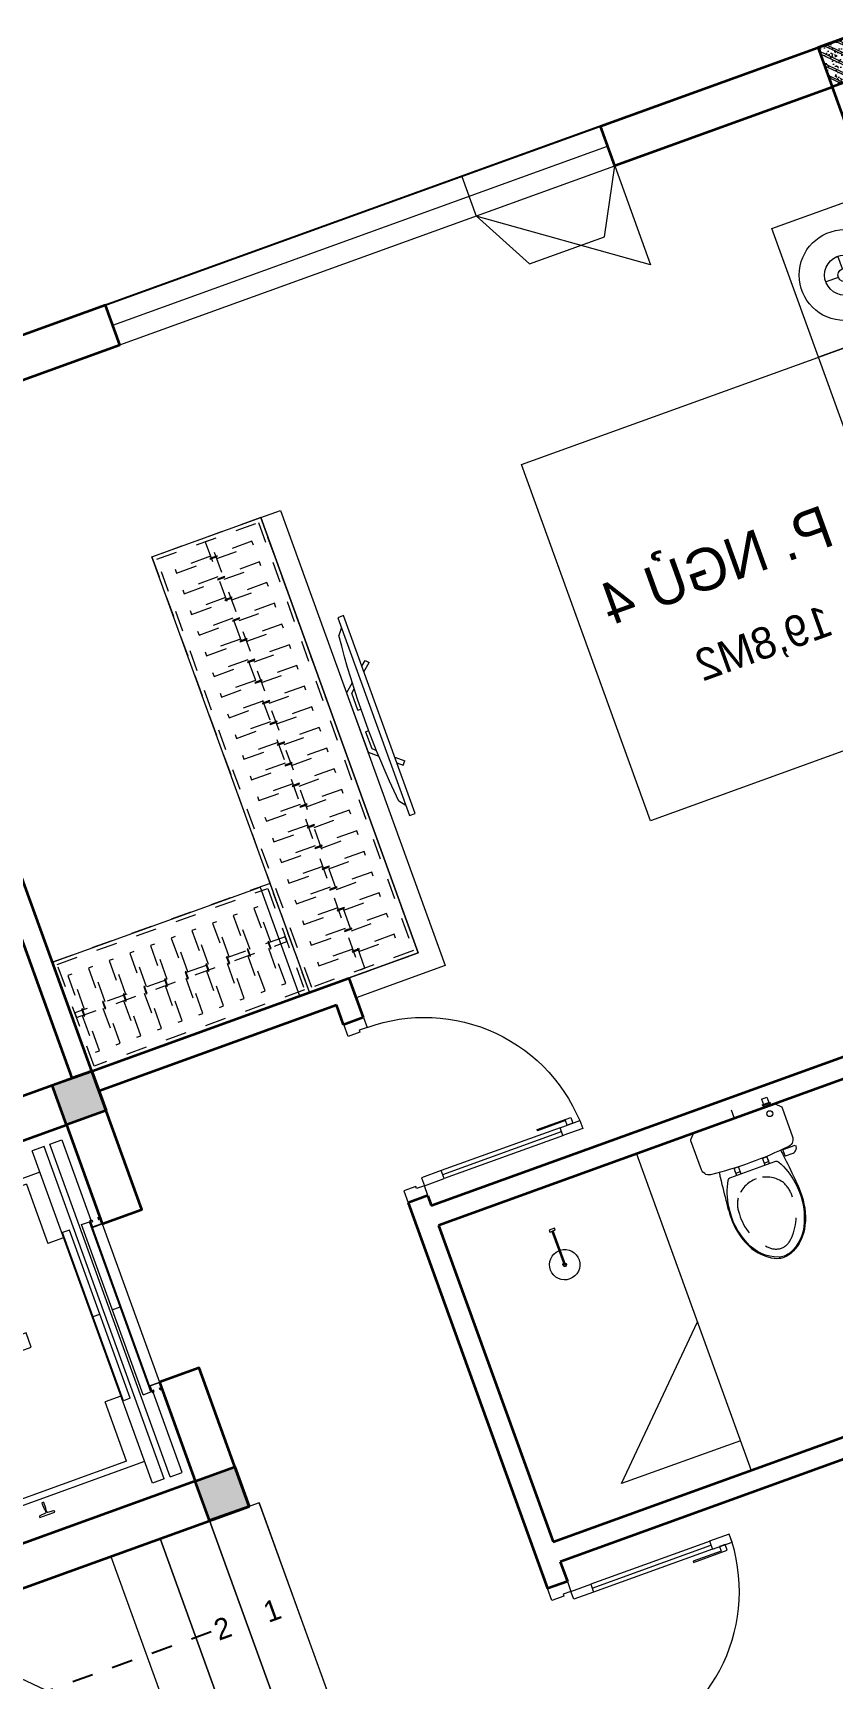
# Model space of a CAD drawing. Header units: metres. Extents: x 568332 to 569219, y 2065964 to 2066430.
# Drawn here: x 568639.12 to 568642.92, y 2066208.63 to 2066216.45 of the extents above; entities that cross this region are included whole.
import ezdxf

# ---------------------------------------------------------------- set-up
doc = ezdxf.new("R2010")
doc.units = ezdxf.units.M
for name, pattern in [('$AUDIT_BAD_LTYPE2', [0]), ('DASHDOT2', [0.5, 0.25, -0.125, 0, -0.125]), ('HIDDEN2', [0.1875, 0.125, -0.0625]), ('X-5M-G-MB PHONGNGU$0$HIDDEN2', [0.1875, 0.125, -0.0625]), ('xref-thap C (mb tang 32-2)$0$HIDDEN', [0.375, 0.25, -0.125])]:
    doc.linetypes.add(name, pattern=pattern)
doc.layers.get('0').update_dxf_attribs({"linetype": 'CONTINUOUS'})
doc.layers.get('DEFPOINTS').update_dxf_attribs({"linetype": 'CONTINUOUS'})
for name, color, linetype, lineweight in [('-CONCRETE', 1, 'CONTINUOUS', 35), ('-DIM', 9, 'CONTINUOUS', 13), ('-DOOR', 137, 'CONTINUOUS', 9), ('-FURNITURE', 46, 'CONTINUOUS', 9), ('-HATCH', 8, 'CONTINUOUS', 5), ('-LINE1', 7, 'CONTINUOUS', 18), ('-LINE2', 252, 'CONTINUOUS', 9), ('-STEEL1', 1, 'CONTINUOUS', 35), ('-TEXT', 7, 'CONTINUOUS', 15), ('-WALL', 4, 'CONTINUOUS', 35), ('TEXT25', 2, 'CONTINUOUS', 13)]:
    doc.layers.add(name, color=color, linetype=linetype, lineweight=lineweight)
doc.layers.add('1-NETMANH', color=8, linetype='CONTINUOUS')
doc.layers.add('LoLK', color=6, linetype='CONTINUOUS')
doc.styles.add('SVN_AVO_thuong', font='')
doc.styles.add('T1', font='', dxfattribs={"height": 200})
doc.styles.add('vnavanth', font='', dxfattribs={"width": 0.8})
doc.styles.get('SVN_AVO_thuong').set_extended_font_data('SVN-Avo')
doc.styles.get('T1').set_extended_font_data('VNgeometric Light')
doc.styles.get('vnavanth').set_extended_font_data('.VnAvantH')

# ---------------------------------------------------------------- blocks, each defined once
blk = doc.blocks.new('A$C38b1dc06')
at = {"layer": '-LINE1'}
for p, q in [((1749.854677429888, 4156.179725173817), (0.3015751927741803, 4156.179725173817)), ((1000.281453303236, 3156.179725173817), (0.3015751927741803, 4156.179725173817)), ((0.3015751927741803, 4156.179725173817), (0.3015751919010654, -343.8202748260228)), ((1000.281453303236, 4156.179725173824), (1000.281453303236, 3156.179725173824)), ((1250.139194678806, 3156.179725173824), (1250.139194678806, 4156.179725173824)), ((1250.139194678806, 4156.179725173824), (1250.139194678806, 3156.179725173824)), ((1499.996936054376, 3156.179725173824), (1499.996936054376, 4156.179725173824)), ((1499.996936054376, 4156.179725173824), (1499.996936054318, 3156.179725173832)), ((1749.854677429888, 3156.179725173824), (1749.854677429888, 4156.179725173824)), ((1749.854677429888, 4156.179725173817), (1749.85467742983, 3106.179725173817)), ((1000.281453302305, 656.1797251739335), (1000.281453303236, 3156.179725173817)), ((1000.281453303236, 3156.179725173817), (1749.85467742983, 3156.179725173817)), ((1050.281453303003, 706.1797251739772), (1050.281453303236, 3106.179725173817)), ((1050.281453303236, 3106.179725173817), (1699.854677429801, 3106.179725173817)), ((1233.300401159795, 2905.148311595723), (1699.854677429801, 3106.179725173817)), ((1699.854677428928, 706.1797251739772), (1699.854677429801, 3106.179725173817)), ((1749.854677429597, 706.179725173999), (1749.85467742983, 3106.179725173839)), ((1050.281453303003, 706.1797251739772), (1233.300401159795, 2905.148311595723)), ((1050.281453303003, 706.1797251739772), (1699.854677428928, 706.1797251739772)), ((1749.854677429888, -343.8202748260228), (1749.85467742983, 706.1797251739772)), ((1000.281453303236, 656.1797251739772), (1749.85467742983, 656.1797251739772)), ((1000.281453303236, -343.8202748260228), (1000.281453303236, 656.1797251739772)), ((1250.139194678806, 656.1797251739772), (1250.139194678806, -343.8202748260228)), ((1250.139194678806, -343.8202748260228), (1250.139194678806, 656.1797251739772)), ((1499.996936054376, 656.1797251739772), (1499.996936054376, -343.8202748260228)), ((1499.996936054376, -343.8202748260228), (1499.996936054318, 656.1797251739699)), ((1749.854677429888, 656.1797251739772), (1749.854677429888, -343.8202748260228)), ((1749.854677429888, -343.8202748260228), (0.3015751919010654, -343.8202748260228))]:
    blk.add_line(p, q, dxfattribs=at)
at = {"layer": '-LINE1', "lineweight": 18}
for p, q in [((1000.281453303236, 3156.179725173817), (0.2521035463432781, 3156.179725173817)), ((1000.281453303003, 2906.17972517389), (0.2521035461104475, 2906.17972517389)), ((1000.281453303469, 2656.17972517389), (0.2521035465761088, 2656.17972517389)), ((1000.281453303469, 2406.17972517389), (0.2521035465761088, 2406.17972517389)), ((1000.281453303469, 2156.179725173904), (0.2521035465761088, 2156.179725173904)), ((1000.281453303469, 1906.179725173904), (0.2521035465761088, 1906.179725173904)), ((1000.281453303469, 1656.179725173904), (0.2521035465761088, 1656.179725173904)), ((1000.28145330277, 1406.179725173904), (0.2521035458776169, 1406.179725173904)), ((1000.281453303236, 1156.179725173904), (0.2521035463432781, 1156.179725173904)), ((1000.28145330277, 906.1797251739044), (0.2521035458776169, 906.1797251739044)), ((1000.281453303236, 656.1797251739772), (0.2521035463432781, 656.1797251739772)), ((1000.281453303236, 656.1797251739772), (0.3015751859056763, -343.82027482595))]:
    blk.add_line(p, q, dxfattribs=at)
at = {"layer": '1-NETMANH', "linetype": 'DASHDOT2'}
blk.add_lwpolyline([(1327.325072003063, 3656.419923450812), (492.458725621982, 3656.419923450812), (508.0748312271317, 155.2632639587246), (508.0748312271317, 155.2632639587246), (1749.854677429888, 156.1797251739772), (1499.996936054376, -343.8202748260228)], dxfattribs=at)
at = {"layer": '-TEXT', "color": 2, "style": 'vnavanth'}
for s, p in [('2', (1346.818775833643, 3603.914582017329)), ('1', (1596.676517209155, 3603.914582017329)), ('20', (1562.294563305157, 183.5576658285718)), ('21', (1783.476825895079, 183.5576658285718))]:
    blk.add_text(s, height=99.97959496000885, dxfattribs=at).set_placement(p)
blk = doc.blocks.new('X-5M-DH-2-CORE$0$A$C75E80C28')
at = {"layer": '-LINE2', "linetype": 'Continuous', "ltscale": 2}
for p, q in [((-510.0000099998433, -21.5000000000291), (-510.0000099998579, -50.60000000000582)), ((-506.8000099998899, -21.5000000000291), (-510.0000099998433, -21.5000000000291)), ((-506.8000099998899, -21.5000000000291), (-506.8000099999044, -50.60000000000582)), ((-456.2000100000296, -56.79999999998836), (-500.6000099999364, -56.80000000001746)), ((-456.2000100000441, -60), (-500.600009999951, -60.0000000000291)), ((-456.2000100000296, -70), (-500.6000099999364, -70.0000000000291)), ((-456.2000100000296, -73.19999999995343), (-500.6000099999364, -73.19999999998254)), ((-453.2000100000441, -63), (-453.2000100000296, -67)), ((-450.0000099998579, -63), (-450.0000099998433, -67)), ((450.0000100000616, -63), (450.0000100000761, -67)), ((453.200010000015, -63), (453.2000100000296, -67)), ((456.2000100000296, -56.79999999998836), (500.6000100000529, -56.79999999998836)), ((456.200010000015, -60), (500.6000100000383, -60)), ((456.2000100000296, -70), (500.6000100000529, -70)), ((456.2000100000296, -73.19999999995343), (500.6000100000529, -73.19999999995343)), ((506.8000100001227, -21.5), (510.0000100000761, -21.5)), ((506.8000100001227, -21.5), (506.8000100001082, -50.59999999997672)), ((510.0000100000761, -21.5), (510.0000100000616, -50.59999999997672)), ((-731.0000002632733, -148.9999999649008), (730.9999997367267, -148.9999999649299)), ((-731.0000002698944, -1304.999999934109), (-731.0000002632733, -148.9999999649008)), ((-556.8000102631631, -112.4999999912397), (-560.0000102631166, -112.4999999912397)), ((-510.0000099998579, -108.5000000000291), (-510.0000099998433, -79.39999999999418)), ((-506.8000099999044, -108.5000000000291), (-506.8000099998899, -79.39999999999418)), ((456.800009736864, -112.4999999912397), (460.0000097368174, -112.4999999912397)), ((506.8000100001227, -108.5), (506.8000100001227, -79.39999999996508)), ((510.0000100000761, -108.5), (510.0000100000761, -79.39999999996508)), ((730.9999997301056, -1304.999999934109), (730.9999997367267, -148.9999999649299)), ((-700.0000002632733, -178.9999999649008), (699.9999997367267, -178.9999999649299)), ((-700.0000002699089, -1224.999999934109), (-700.0000002632733, -178.9999999649008)), ((699.9999997300911, -1224.999999934109), (699.9999997367267, -178.9999999649299)), ((-700.0000002699089, -1224.999999934109), (-400.0000002699089, -1224.999999934138)), ((-400.0000002698944, -1304.999999934138), (-400.0000002699089, -1224.999999934138)), ((699.9999997300911, -1224.999999934109), (399.9999997300911, -1224.999999934109)), ((399.9999997301056, -1304.999999934109), (399.9999997300911, -1224.999999934109)), ((839.9999997301056, -1304.999999934109), (-840.0000002698944, -1304.999999934109)), ((-840.0000002698944, -1364.999999934109), (-840.0000002698944, -1304.999999934109)), ((424.9999997301056, -1308.999999934109), (-425.0000002698944, -1308.999999934109)), ((-425.0000002699089, -1342.999999934109), (-425.0000002698944, -1308.999999934109)), ((-2.6989437174052e-07, -1308.999999934109), (-2.699089236557484e-07, -1342.999999934109)), ((424.9999997300911, -1342.999999934109), (424.9999997301056, -1308.999999934109)), ((839.9999997301056, -1364.999999934109), (839.9999997301056, -1304.999999934109)), ((839.9999997301056, -1364.999999934109), (-840.0000002698944, -1364.999999934109)), ((839.9999997301056, -1394.999999934109), (-840.0000002698944, -1394.999999934109)), ((-840.0000002698944, -1394.999999934109), (-840.0000002698944, -1454.999999934109)), ((429.9999997300911, -1405.999999934138), (-430.0000002699089, -1405.999999934109)), ((-430.0000002699089, -1405.999999934109), (-430.0000002698944, -1445.999999934109)), ((424.9999997300911, -1342.999999934109), (-425.0000002699089, -1342.999999934109)), ((-2.699089236557484e-07, -1405.999999934109), (-2.6989437174052e-07, -1445.999999934109)), ((429.9999997300911, -1405.999999934138), (429.9999997301056, -1445.999999934138)), ((839.9999997301056, -1394.999999934109), (839.9999997301056, -1454.999999934109)), ((-840.0000002698944, -1454.999999934109), (-435.0000002698944, -1454.999999934109)), ((-435.0000002698944, -1449.999999934109), (-435.0000002699089, -1459.999999934109)), ((-435.0000002698944, -1449.999999934109), (-400.0000002698944, -1449.999999934138)), ((-435.0000002699089, -1459.999999934109), (-425.0000002699089, -1459.999999934109)), ((-433.4000002698012, -1451.599999934086), (-433.4000002698012, -1458.399999934074)), ((-433.4000002698012, -1451.599999934086), (-401.6000002697547, -1451.599999934086)), ((-433.4000002698012, -1458.399999934074), (-425.0000002698944, -1458.399999934074)), ((429.9999997301056, -1445.999999934138), (-430.0000002698944, -1445.999999934109)), ((-425.0000002698944, -1458.399999934074), (-425.0000002699089, -1459.999999934109)), ((-401.6000002697547, -1451.599999934086), (-401.6000002697256, -1498.399999934074)), ((399.9999997301056, -1449.999999934109), (-400.0000002698944, -1449.999999934138)), ((-400.0000002698944, -1449.999999934138), (-400.0000002698653, -1499.999999934138)), ((399.9999997301056, -1449.999999934109), (399.9999997301347, -1499.999999934109)), ((434.9999997301056, -1449.999999934109), (399.9999997301056, -1449.999999934109)), ((401.5999997301988, -1451.599999934086), (401.5999997302279, -1498.399999934074)), ((433.3999997302453, -1451.599999934086), (401.5999997301988, -1451.599999934086)), ((433.3999997302453, -1458.399999934074), (424.9999997301056, -1458.399999934074)), ((424.9999997301056, -1458.399999934074), (424.9999997301056, -1459.999999934109)), ((434.9999997301056, -1459.999999934109), (424.9999997301056, -1459.999999934109)), ((433.3999997302453, -1451.599999934086), (433.3999997302453, -1458.399999934074)), ((434.9999997301056, -1449.999999934109), (434.9999997301056, -1459.999999934109)), ((839.9999997301056, -1454.999999934109), (434.9999997301056, -1454.999999934109)), ((-435.0000002698653, -1489.999999934109), (-435.0000002698653, -1499.999999934109)), ((-435.0000002698653, -1489.999999934109), (-425.0000002698653, -1489.999999934109)), ((-435.0000002698653, -1499.999999934109), (-400.0000002698653, -1499.999999934138)), ((-433.4000002697721, -1491.599999934086), (-433.4000002697721, -1498.399999934074)), ((-433.4000002697721, -1491.599999934086), (-425.0000002698653, -1491.599999934086)), ((-433.4000002697721, -1498.399999934074), (-401.6000002697256, -1498.399999934074)), ((-425.0000002698653, -1489.999999934109), (-425.0000002698653, -1491.599999934086)), ((434.9999997301347, -1499.999999934109), (399.9999997301347, -1499.999999934109)), ((433.3999997302744, -1498.399999934074), (401.5999997302279, -1498.399999934074)), ((424.9999997301347, -1489.999999934109), (424.9999997301347, -1491.599999934086)), ((434.9999997301347, -1489.999999934109), (424.9999997301347, -1489.999999934109)), ((433.3999997302744, -1491.599999934086), (424.9999997301347, -1491.599999934086)), ((433.3999997302744, -1491.599999934086), (433.3999997302744, -1498.399999934074)), ((434.9999997301347, -1489.999999934109), (434.9999997301347, -1499.999999934109))]:
    blk.add_line(p, q, dxfattribs=at)
for points in [[(-450.0000000000146, 0), (-450, -130), (450, -130), (449.9999999999854, 0)], [(-200, -29), (200.0000000001164, -29), (200.0000000001164, -101), (-200, -101)], [(-36.0000002632587, -583.9999999649008), (35.9999997367413, -583.9999999649008), (35.99999973675585, -983.9999999649008), (-36.00000026324415, -983.9999999649008)]]:
    blk.add_lwpolyline(points, close=True, dxfattribs=at)
for points in [[(-780.0000002632587, -788.9999999649008), (-751.0000002632587, -788.9999999649299, 0.414213562373095), (-750.0000002632733, -787.9999999649008), (-750.0000002632587, -783.9999999649008), (-750.0000002632587, -779.9999999649008, 0.414213562373095), (-751.0000002632733, -778.9999999649299), (-780.0000002632733, -778.9999999649881, -0.2569775838576673), (-784.1207396915852, -781.9399999648449), (-797.9000002631656, -781.939999964874, -0.414213562373095), (-800.9000002631656, -778.939999964874), (-804.0000002632587, -749.4999999649008, 0.414213562373095), (-807.0000002632587, -746.4999999649008), (-812.0000002632587, -746.4999999649008), (-812.0000002632587, -783.9999999649008), (-812.0000002632587, -821.4999999649008), (-807.0000002632587, -821.4999999649008, 0.414213562373095), (-804.0000002632587, -818.4999999649008), (-800.9000002631656, -789.0599999648693, -0.414213562373095), (-797.9000002631656, -786.0599999648693), (-784.1207396915852, -786.0599999648402, -0.2569775838576673), (-780.0000002632587, -788.9999999647553)], [(779.9999997367413, -788.9999999649299), (750.9999997367413, -788.9999999649008, -0.414213562373095), (749.9999997367267, -787.9999999649299), (749.9999997367413, -783.9999999649299), (749.9999997367413, -779.9999999649299, -0.414213562373095), (750.9999997367267, -778.9999999649008), (779.9999997368432, -778.9999999650172, 0.2569775838576673), (784.1207391653006, -781.939999964874), (797.899999736881, -781.9399999648449, 0.414213562373095), (800.899999736881, -778.9399999648449), (803.9999997367413, -749.4999999649008, -0.414213562373095), (806.9999997367413, -746.4999999649008), (811.9999997367413, -746.4999999649008), (811.9999997367413, -783.9999999649008), (811.9999997367413, -821.4999999649008), (806.9999997367413, -821.4999999649008, -0.414213562373095), (803.9999997367413, -818.4999999649008), (800.899999736881, -789.0599999648402, 0.414213562373095), (797.899999736881, -786.0599999648402), (784.1207391653006, -786.0599999648693, 0.2569775838576672), (779.9999997368577, -788.9999999647844)]]:
    blk.add_lwpolyline(points, format="xyb", dxfattribs=at)
for centre, radius, start, end in [((-500.600009999951, -50.60000000000582), 9.400000000001475, 180, 270), ((-500.6000099999364, -79.39999999999418), 9.399999999997844, 90, 180), ((-500.600009999951, -50.60000000000582), 6.200000000004374, 180, 270), ((-500.6000099999364, -79.39999999999418), 6.19999999999734, 90, 180), ((-456.2000100000441, -63), 6.19999999999713, 0, 90), ((-456.2000100000441, -63), 3.000000000000045, 0, 90), ((-456.2000100000296, -67), 6.20000000000076, 270, 0), ((-456.2000100000296, -67), 2.999999999999834, 270, 0), ((456.200010000015, -63), 6.19999999999713, 90, 180), ((456.2000100000296, -67), 6.20000000000076, 180, 270), ((456.200010000015, -63), 3.000000000000045, 90, 180), ((456.2000100000296, -67), 2.999999999999834, 180, 270), ((500.6000100000383, -50.59999999997672), 6.200000000004374, 270, 0), ((500.6000100000383, -50.59999999997672), 9.400000000001475, 270, 0), ((500.6000100000529, -79.39999999996508), 9.399999999997844, 0, 90), ((500.6000100000529, -79.39999999996508), 6.19999999999734, 0, 90)]:
    blk.add_arc(centre, radius, start, end, dxfattribs=at)
blk = doc.blocks.new('A$C5C575821')
at = {"layer": '-CONCRETE'}
h = blk.add_hatch(color=256, dxfattribs=at)
h.dxf.hatch_style = 1
h.paths.add_polyline_path([(-0.00237559899687767, 200.0000000000146), (-0.00237559899687767, 1.455191522836685e-11), (199.9976244010031, 1.455191522836685e-11), (199.9976244010031, 200.0000000000146)])
blk.add_lwpolyline([(-0.00237559899687767, 1.455191522836685e-11), (199.9976244010031, 1.455191522836685e-11), (199.9976244010031, 200.0000000000146), (-0.00237559899687767, 200.0000000000146)], close=True, dxfattribs=at)
blk = doc.blocks.new('A$C3F71457E')
at = {"layer": '-CONCRETE'}
blk.add_lwpolyline([(-8.760252967476845e-09, -100.0000002632005), (0, 400), (-1500, 400.0000000000582), (-1500.00000001755, -1399.999999999942), (-1.754960976541042e-08, -1400), (-7.895869202911854e-08, -900.0000002632005), (199.9999999912397, -900.0000002982852), (199.9999999824504, -1600), (-1700.00000001755, -1600), (-1700, 600), (200, 600), (199.9999999912397, -100.0000002982852), (6.140908226370811e-08, -100.0000002632005)], dxfattribs=at)
at = {"layer": '-LINE1'}
blk.add_line((-7.895869202911854e-08, -900.0000002632005), (-8.760252967476845e-09, -100.0000002632005), dxfattribs=at)
at = {"layer": '-WALL'}
for p in [(-1699.997624401003, 399.9999999999854), (0.00237559899687767, 399.9999999999854), (-1699.997624401081, -1599.999999999959), (0.002375601565972829, -1600.000000021305)]:
    blk.add_blockref('A$C5C575821', p, dxfattribs=at)
at = {"color": 2, "rotation": 90}
blk.add_blockref('X-5M-DH-2-CORE$0$A$C75E80C28', (-1500.00000000876, -499.9999999999418), dxfattribs=at)
blk = doc.blocks.new('1800X2000')
at = {"layer": '-FURNITURE'}
blk.add_line((325497.3064970744, 17765.29446492715), (325497.3064973904, 19565.2944651944), dxfattribs=at)
for points in [[(323997.3057774993, 19565.2944651944), (325997.3064971831, 19565.2944651944), (325997.3064971831, 17765.29446484288), (323997.3057774993, 17765.29446484288)], [(325612.9490047574, 19390.79434491032), (325919.0064973457, 19390.79434491032), (325919.0064973457, 18691.29434485664), (325612.9490047574, 18691.29434485664)], [(325612.9490046239, 18629.79434491026), (325919.0064972151, 18629.79434491026), (325919.0064972151, 17946.79434485664), (325612.9490046239, 17946.79434485664)]]:
    blk.add_lwpolyline(points, close=True, dxfattribs=at)
blk = doc.blocks.new('*U149')
at = {"linetype": '$AUDIT_BAD_LTYPE2'}
for p, q in [((70, 100), (70, 699.9999999999982)), ((90, 699.9999999999982), (90, 100))]:
    blk.add_line(p, q, dxfattribs=at)
for points in [[(50, 699.9999999999982), (90, 699.9999999999982), (90, 799.9999999999982), (50, 799.9999999999982), (50, 699.9999999999982)], [(50, 702.9059272893337), (50, 100)], [(50, 100), (90, 100), (90, 0), (50, 0), (50, 100)]]:
    blk.add_lwpolyline(points)
for points in [[(118.2698876160139, 594.5156181119073), (118.2698876160139, 764.1349438079906), (90, 764.1349438079906), (90, 735.8650561920058), (112.6159100928053, 735.8650561920058), (112.6159100928053, 594.5156181119073)], [(0, 0), (50, 0), (50, -40), (60, -40), (60, -99.99999999999272), (0, -99.99999999999272)], [(899.9999999999982, 1.3252863207713e-28), (849.9999999999982, 1.3252863207713e-28), (849.9999999999982, -40.00000000000001), (839.9999999999982, -40.00000000000001), (839.9999999999982, -99.99999999999272), (899.9999999999982, -99.99999999999272)]]:
    blk.add_lwpolyline(points, close=True)
at = {"linetype": '$AUDIT_BAD_LTYPE2', "ltscale": 0.3}
blk.add_arc((50, 0), 799.9999999999982, 0, 90, dxfattribs=at)
blk = doc.blocks.new('XR.MB.LM123$0$tvi 1')
blk.add_lwpolyline([(28.54445810673496, -2.291926648467779e-10), (28.54445810673496, -999.9999999999964), (-7.275957614183426e-12, -1000), (0, 0)], close=True)
for points in [[(28.54445810680045, -50.31958968611434), (52.37372755713295, -80.86315460130209)], [(-24.09820395050338, -235.5599978379832), (-39.09879504836863, -251.7939635238108)], [(0, -284.7849796677438), (-39.09879504836863, -251.7939635238108)], [(0, -255.9952397129928), (-24.09820395050338, -235.5599978379832)], [(69.66229681991535, -315.0836646851385), (111.1934016081432, -350.2927865858655), (111.193401608034, -649.712917566063), (69.68611289083492, -684.9110379843005)], [(89.09002233762294, -445.7449799550195), (89.09002233762294, -359.9578938602899), (70.91298945683957, -344.6203678706661)], [(89.09002233762294, -445.7449799550195), (73.49991829216015, -445.7449799550232)], [(89.09002233768115, -554.2550200447404), (89.09002233773936, -640.0421061392371), (70.91298945678864, -655.3796321293303)], [(89.09002233768115, -554.2550200447404), (73.49991829216015, -554.2550200447404)], [(0, -715.2150203320198), (-39.09879504836863, -748.2060364759491)], [(-24.09820395050338, -764.4400021620095), (-39.09879504836863, -748.2060364759491)], [(0, -744.004760287), (-24.09820395050338, -764.4400021620095)], [(28.54445810674224, -949.680410313882), (52.37372755713295, -919.1368453984578)]]:
    blk.add_lwpolyline(points)
blk.add_arc((-4025.16618952866, -499.9999999999964), 4099.025185406737, 354.1310878512652, 5.868912148527433)
blk = doc.blocks.new('A$C18091ED7')
for p, q in [((9.957147995010018e-09, -42.13376978135784), (0, -3.786117304116488e-07)), ((146.1412317672475, -26.59467297248193), (179.181621938591, -26.59467296488583)), ((146.1412317672475, -26.59467297248193), (146.1412317680188, -30.17859706786112)), ((146.1412317680188, -30.17859706786112), (165.7503655985456, -30.17859706340823)), ((153.0594147269658, -36.79204952501459), (146.1412317680188, -30.17859706786112)), ((152.3191092506386, -2.717133611440659e-07), (152.3191092568413, -26.59467297093943)), ((152.3191092506386, -2.717133611440659e-07), (179.1816219322718, -2.654269337654114e-07)), ((153.0594147269658, -36.79204952501459), (165.7503656001572, -36.79204952192958)), ((153.0594147275151, -39.73033438943094), (153.0594147269658, -36.79204952501459)), ((153.0594147275151, -39.73033438943094), (178.4413164740145, -39.73033438349376)), ((153.0594147275151, -39.73033438943094), (178.4413164740145, -39.73033438349376)), ((153.0594147275151, -39.73033438943094), (153.0594147281554, -42.13376974494895)), ((185.3594994290725, -30.17859705851879), (165.7503655985456, -30.17859706340823)), ((178.4413164733487, -36.79204951884458), (165.7503656001572, -36.79204952192958)), ((185.3594994290725, -30.17859705851879), (178.4413164733487, -36.79204951884458)), ((178.4413164733487, -36.79204951884458), (178.4413164740145, -39.73033438349376)), ((178.4413164740145, -39.73033438349376), (178.4413164746547, -42.1337697392446)), ((179.1816219322718, -2.654269337654114e-07), (179.181621938591, -26.59467296488583)), ((179.181621938591, -26.59467296488583), (185.3594994283012, -26.59467296337243)), ((185.3594994283012, -26.59467296337243), (185.3594994290725, -30.17859705851879)), ((-83.25994817525861, -267.3592828898691), (-83.259948167517, -299.9634285944048)), ((-83.25994817257379, -278.4883151478134), (-83.25994817046012, -287.6388527823146)), ((-60.91100930959874, -290.0299398849311), (-83.25994816994717, -290.0299398901407)), ((-62.88950393904452, -265.3807882612164), (-81.28145355204106, -265.3807882657275)), ((-60.91100931491019, -267.3592828844266), (-60.91100930728498, -299.9634285889624)), ((60.9110093945892, -267.3592828557594), (60.9110094022144, -299.9634285600623)), ((60.91100939990065, -290.029939856031), (83.25994826024908, -290.0299398510542)), ((62.88950401780676, -265.3807882316178), (81.2814536308033, -265.3807882273395)), ((83.25994825493763, -267.3592828505498), (83.25994826256283, -299.9634285550856)), ((83.25994825750604, -278.488315108727), (83.2599482596197, -287.6388527429954)), ((165.3959958605519, -261.9873972070927), (165.3959958671003, -289.7349902229907)), ((167.8691141396885, -259.5142789271486), (228.0810223811895, -259.5142789128586)), ((167.8691141472664, -292.2081085020036), (206.7175896017579, -292.2081084926904)), ((230.5541406641933, -274.3229751045001), (230.5541406613593, -261.9873971916386))]:
    blk.add_line(p, q)
for points in [[(230.0000000517721, -218.5046414944518, -0.1374073801801567), (225.4781190853137, -234.6482587013161), (221.7949787454636, -240.7070387715066, -0.2360805181595358), (198.2560902649639, -255.4947853636986, -0.0519608230665726), (-198.2560901437319, -255.4947854572965, -0.236080518165078), (-221.7949786317113, -240.7070388760185), (-225.4781189743626, -234.6482588077488, -0.1374073801809237), (-229.9999999484608, -218.5046416030382), (-229.9999999831671, -71.98694829508895, -0.1989123673786679), (-226.3782021181105, -63.2431547633314), (-208.8906150607545, -45.75556769772083, -0.1989123673792025), (-200.1468215308087, -42.13376982865157), (9.971699910238385e-09, -42.13376978135784), (200.1468215506357, -42.13376973403501, -0.1989123673792025), (208.8906150822841, -45.75556759897154), (226.3782021480001, -63.24315465634572, -0.1989123673791691), (230.0000000170658, -71.98694818626973)], [(144.14367173758, -618.9627606730501, -0.2124047892419209), (26.30999211127346, -734.491494372196, -0.0276853236339062), (-0.5628229983012716, -738.609219571983, -0.0222792448073508), (-26.30999181118386, -734.4914943844487, -0.2124047892421136), (-144.1436714920528, -618.9627607410075, -0.1427957259999892), (-167.2376623962118, -428.0139674870588, -0.0930051380368448), (-127.9331820271946, -309.1271633332653, -0.2564387014614383), (-111.240849547703, -299.9634286007786), (4.746470949612558e-08, -299.9634285748762), (111.2408496426324, -299.9634285482753, -0.2564387014619951), (127.933182126606, -309.1271632729331, -0.0930051380368741), (167.2376625517572, -428.0139674081001, -0.1427957260000456)]]:
    blk.add_lwpolyline(points, format="xyb", close=True)
at = {"linetype": 'xref-thap C (mb tang 32-2)$0$HIDDEN', "ltscale": 100}
blk.add_lwpolyline([(61.00044987679576, -669.0176259216969, -0.1990312026443698), (1.417429302819073e-07, -698.769823720475, -0.1990312026443799), (-61.00044960746891, -669.0176259504806, -0.2189240232571595), (-131.9321382956405, -478.313622940972, -0.1537914605682739), (-112.4681372026971, -403.989815428853, -0.2367011859554165), (5.876427167095244e-08, -347.5870280214876, -0.2367011859554843), (112.4681373467611, -403.9898153757968, -0.1537914605681893), (131.9321384748619, -478.313622878748, -0.2189240232571754)], format="xyb", close=True, dxfattribs=at)
blk.add_circle((165.7503656100234, -78.39166221523192), 13.90362011701458)
for centre, radius, start, end in [((-81.28145355158267, -267.3592828894034), 1.978494623656905, 90.00000001354867, 180.0000000133402), ((-62.88950393858613, -267.3592828848923), 1.978494623656905, 1.334021322268115e-08, 90.00000001354867), ((62.88950401826514, -267.3592828552937), 1.978494623656905, 90.00000001354867, 180.0000000133402), ((81.28145363126168, -267.3592828510155), 1.978494623656905, 1.334021322268115e-08, 90.00000001354867), ((167.8691141402633, -261.9873972065106), 2.473118279571131, 90.00000001354867, 180.0000000133402), ((167.8691141466952, -289.7349902224087), 2.473118279571131, 180.0000000133402, 270.0000000135486), ((206.717589598069, -276.6690117186226), 15.53909677420133, 270.0000000135486, 306.4658507565522), ((168.3527972659103, -224.7572911087773), 80.08895368617857, 306.4658507565522, 320.3122930343796), ((228.0810223845983, -274.3229751050822), 2.473118279571131, 320.3122930343796, 1.334021322268115e-08)]:
    blk.add_arc(centre, radius, start, end)
for points, knots in [([(-155.6468228230951, -259.4535552573798), (-156.6353001506941, -267.2522313103836), (-164.2940232875517, -328.394745314552), (-169.1545302536251, -385.0939582949213), (-183.68571763406, -527.7705276800843), (-135.602968026873, -679.1126648240606), (-50.29344375100118, -735.2493608418445), (-19.70048385594782, -741.0901266933652), (1.531116140540689e-07, -743.6724421556864)], [130.6139379315478, 130.6139379315478, 130.6139379315478, 130.6139379315478, 152.8521090939923, 311.1293507817257, 417.703951170228, 561.3833927516608, 697.6926317810714, 710.812262267882, 710.812262267882, 710.812262267882, 710.812262267882]), ([(155.6468228994709, -259.4535551877343), (156.6353002305841, -267.2522312389628), (164.2940233960289, -328.3947452375724), (169.1545303888706, -385.0939582149149), (183.6857178367027, -527.7705275934422), (135.6029683008201, -679.1126647599449), (50.29344405157826, -735.2493608178338), (19.70048415924612, -741.0901266841101), (1.530679583083838e-07, -743.6724421554536)], [130.613937934949, 130.613937934949, 130.613937934949, 130.613937934949, 152.8521090939923, 311.1293507817257, 417.703951170228, 561.3833927516608, 697.6926317810714, 710.812262267882, 710.812262267882, 710.812262267882, 710.812262267882])]:
    blk.add_open_spline(points, degree=3, knots=knots)
blk = doc.blocks.new('shower')
for points in [[(180919.3447017173, -32316.45425928477), (180912.3337561736, -32316.45425928477), (180912.3337561736, -32146.62790954509), (180919.3447017173, -32146.62790954509)], [(180929.3839969719, -32326.62790954066), (180902.2944609144, -32326.62790954066), (180902.2944609144, -32316.45425928477), (180929.3839969719, -32316.45425928477)]]:
    blk.add_lwpolyline(points, close=True)
for radius, start, end in [(72, 272.7906698559544, 267.2093301440456), (8.346062492523743, 294.8355446212717, 245.1644553787283)]:
    blk.add_arc((180915.8392289462, -32146.62790954416), radius, start, end)
blk = doc.blocks.new('12PLMP12')
at = {"color": 0, "linetype": 'ByBlock'}
for p, q in [((0, 1.25), (0, 3.75)), ((-1.25, 0), (-3.75, 0)), ((1.25, 0), (3.75, 0)), ((0, -1.25), (0, -3.75))]:
    blk.add_line(p, q, dxfattribs=at)
for radius in [8.5, 3.75, 1.25]:
    blk.add_circle((0, 0), radius, dxfattribs=at)
blk = doc.blocks.new('*U296')
at = {"linetype": 'X-5M-G-MB PHONGNGU$0$HIDDEN2'}
for points in [[(0, 600.0000000004657), (0, 0), (1199.832074746971, -3.772768289899977e-10), (1199.832074746971, 600.0000000000883)], [(1179.832074746971, 579.999661372015), (1179.832074746971, 19.99966137201517), (20, 20.00000000046566), (20, 580.0000000004657)], [(1179.832074746971, 286.6991212950972), (1179.832074746971, 313.099121295004), (20, 313.0991212953813), (19.99999859370291, 286.6991212952417)], [(113.7817614636733, 319.1750910408318), (109.4317788550979, 319.1750910408318), (109.4317788550979, 280.441767644881), (113.7817614636733, 280.441767644881)], [(227.7817614636733, 319.1750910407849), (223.4317788550979, 319.1750910407849), (223.4317788550979, 280.4417676448341), (227.7817614636733, 280.4417676448341)], [(341.7817614636733, 319.175091040738), (337.4317788550979, 319.175091040738), (337.4317788550979, 280.4417676447872), (341.7817614636733, 280.4417676447872)], [(455.7817614636733, 319.1750910406911), (451.4317788550979, 319.1750910406911), (451.4317788550979, 280.4417676447403), (455.7817614636733, 280.4417676447403)], [(569.7817614636733, 319.1750910406442), (565.431778855098, 319.1750910406442), (565.431778855098, 280.4417676446934), (569.7817614636733, 280.4417676446934)], [(683.7817614636733, 319.1750910405973), (679.431778855098, 319.1750910405973), (679.431778855098, 280.4417676446465), (683.7817614636733, 280.4417676446465)], [(797.7817614636733, 319.1750910405504), (793.431778855098, 319.1750910405504), (793.431778855098, 280.4417676445996), (797.7817614636733, 280.4417676445996)], [(911.7817614636733, 319.1750910405035), (907.431778855098, 319.1750910405035), (907.431778855098, 280.4417676445527), (911.7817614636733, 280.4417676445527)], [(1025.781761463673, 319.1750910404566), (1021.431778855098, 319.1750910404566), (1021.431778855098, 280.4417676445057), (1025.781761463673, 280.4417676445057)], [(1139.781761463673, 319.1750910404097), (1135.431778855098, 319.1750910404097), (1135.431778855098, 280.4417676444588), (1139.781761463673, 280.4417676444588)]]:
    blk.add_lwpolyline(points, close=True, dxfattribs=at)
for points in [[(122.2409142897814, 313.1103512093413), (122.2409142897814, 515.2497102723445), (100.1765458012815, 515.2497102723445), (100.1765458012815, 313.1103512093413)], [(236.2409142897814, 313.1103512092944), (236.2409142897814, 515.2497102722975), (214.1765458012815, 515.2497102722975), (214.1765458012815, 313.1103512092944)], [(350.2409142897814, 313.1103512092475), (350.2409142897814, 515.2497102722507), (328.1765458012815, 515.2497102722507), (328.1765458012815, 313.1103512092475)], [(464.2409142897814, 313.1103512092006), (464.2409142897814, 515.2497102722037), (442.1765458012815, 515.2497102722037), (442.1765458012815, 313.1103512092006)], [(578.2409142897814, 313.1103512091537), (578.2409142897814, 515.2497102721569), (556.1765458012815, 515.2497102721569), (556.1765458012815, 313.1103512091537)], [(692.2409142897814, 313.1103512091068), (692.2409142897814, 515.24971027211), (670.1765458012815, 515.24971027211), (670.1765458012815, 313.1103512091068)], [(806.2409142897814, 313.1103512090599), (806.2409142897814, 515.249710272063), (784.1765458012815, 515.249710272063), (784.1765458012815, 313.1103512090599)], [(920.2409142897814, 313.110351209013), (920.2409142897814, 515.2497102720162), (898.1765458012815, 515.2497102720162), (898.1765458012815, 313.110351209013)], [(1034.240914289781, 313.1103512089661), (1034.240914289781, 515.2497102719692), (1012.176545801281, 515.2497102719692), (1012.176545801281, 313.1103512089661)], [(1148.240914289781, 313.1103512089192), (1148.240914289781, 515.2497102719224), (1126.176545801281, 515.2497102719224), (1126.176545801281, 313.1103512089192)], [(100.1765458012815, 286.7103512094345), (100.1765458012815, 92.0852110228024), (122.2409142897814, 92.0852110228024), (122.2409142897814, 286.7103512094345)], [(214.1765458012815, 286.7103512093876), (214.1765458012815, 92.08521102275549), (236.2409142897814, 92.08521102275549), (236.2409142897814, 286.7103512093876)], [(328.1765458012815, 286.7103512093407), (328.1765458012815, 92.08521102270858), (350.2409142897814, 92.08521102270858), (350.2409142897814, 286.7103512093407)], [(442.1765458012815, 286.7103512092938), (442.1765458012815, 92.08521102266168), (464.2409142897814, 92.08521102266168), (464.2409142897814, 286.7103512092938)], [(556.1765458012815, 286.7103512092469), (556.1765458012815, 92.08521102261477), (578.2409142897814, 92.08521102261477), (578.2409142897814, 286.7103512092469)], [(670.1765458012815, 286.7103512092), (670.1765458012815, 92.08521102256786), (692.2409142897814, 92.08521102256786), (692.2409142897814, 286.7103512092)], [(784.1765458012815, 286.7103512091531), (784.1765458012815, 92.08521102252095), (806.2409142897814, 92.08521102252095), (806.2409142897814, 286.7103512091531)], [(898.1765458012815, 286.7103512091062), (898.1765458012815, 92.08521102247404), (920.2409142897814, 92.08521102247404), (920.2409142897814, 286.7103512091062)], [(1012.176545801281, 286.7103512090592), (1012.176545801281, 92.08521102242715), (1034.240914289781, 92.08521102242715), (1034.240914289781, 286.7103512090592)], [(1126.176545801281, 286.7103512090123), (1126.176545801281, 92.08521102238024), (1148.240914289781, 92.08521102238024), (1148.240914289781, 286.7103512090123)]]:
    blk.add_lwpolyline(points, dxfattribs=at)
blk = doc.blocks.new('*U297')
at = {"linetype": 'X-5M-G-MB PHONGNGU$0$HIDDEN2'}
for points in [[(0, 600.0000000004657), (0, 0), (2400.118716547244, -8.711559976341575e-10), (2400.118716547244, 599.9999999995945)], [(2380.118716547244, 579.9996613715211), (2380.118716547244, 19.99966137152129), (20, 20.00000000046566), (20, 580.0000000004657)], [(2380.118716547244, 286.6991212946033), (2380.118716547244, 313.0991212945102), (20, 313.0991212953813), (19.99999859370291, 286.6991212952417)], [(113.7817614636733, 319.1750910408318), (109.4317788550979, 319.1750910408318), (109.4317788550979, 280.441767644881), (113.7817614636733, 280.441767644881)], [(227.7817614636733, 319.1750910407849), (223.4317788550979, 319.1750910407849), (223.4317788550979, 280.4417676448341), (227.7817614636733, 280.4417676448341)], [(341.7817614636733, 319.175091040738), (337.4317788550979, 319.175091040738), (337.4317788550979, 280.4417676447872), (341.7817614636733, 280.4417676447872)], [(455.7817614636733, 319.1750910406911), (451.4317788550979, 319.1750910406911), (451.4317788550979, 280.4417676447403), (455.7817614636733, 280.4417676447403)], [(569.7817614636733, 319.1750910406442), (565.431778855098, 319.1750910406442), (565.431778855098, 280.4417676446934), (569.7817614636733, 280.4417676446934)], [(683.7817614636732, 319.1750910405973), (679.4317788550978, 319.1750910405973), (679.4317788550978, 280.4417676446465), (683.7817614636732, 280.4417676446465)], [(797.7817614636732, 319.1750910405504), (793.4317788550978, 319.1750910405504), (793.4317788550978, 280.4417676445996), (797.7817614636732, 280.4417676445996)], [(911.7817614636732, 319.1750910405035), (907.4317788550978, 319.1750910405035), (907.4317788550978, 280.4417676445527), (911.7817614636732, 280.4417676445527)], [(1025.781761463673, 319.1750910404566), (1021.431778855098, 319.1750910404566), (1021.431778855098, 280.4417676445057), (1025.781761463673, 280.4417676445057)], [(1139.781761463673, 319.1750910404097), (1135.431778855098, 319.1750910404097), (1135.431778855098, 280.4417676444588), (1139.781761463673, 280.4417676444588)], [(1253.781761463673, 319.1750910403628), (1249.431778855098, 319.1750910403628), (1249.431778855098, 280.4417676444119), (1253.781761463673, 280.4417676444119)], [(1367.781761463673, 319.1750910403159), (1363.431778855098, 319.1750910403159), (1363.431778855098, 280.441767644365), (1367.781761463673, 280.441767644365)], [(1481.781761463673, 319.175091040269), (1477.431778855098, 319.175091040269), (1477.431778855098, 280.4417676443181), (1481.781761463673, 280.4417676443181)], [(1595.781761463673, 319.175091040222), (1591.431778855098, 319.175091040222), (1591.431778855098, 280.4417676442712), (1595.781761463673, 280.4417676442712)], [(1709.781761463673, 319.1750910401751), (1705.431778855098, 319.1750910401751), (1705.431778855098, 280.4417676442243), (1709.781761463673, 280.4417676442243)], [(1823.781761463673, 319.1750910401282), (1819.431778855098, 319.1750910401282), (1819.431778855098, 280.4417676441774), (1823.781761463673, 280.4417676441774)], [(1937.781761463673, 319.1750910400813), (1933.431778855098, 319.1750910400813), (1933.431778855098, 280.4417676441305), (1937.781761463673, 280.4417676441305)], [(2051.781761463673, 319.1750910400344), (2047.431778855098, 319.1750910400344), (2047.431778855098, 280.4417676440836), (2051.781761463673, 280.4417676440836)], [(2165.781761463673, 319.1750910399875), (2161.431778855097, 319.1750910399875), (2161.431778855097, 280.4417676440366), (2165.781761463673, 280.4417676440366)], [(2279.781761463673, 319.1750910399406), (2275.431778855097, 319.1750910399406), (2275.431778855097, 280.4417676439897), (2279.781761463673, 280.4417676439897)]]:
    blk.add_lwpolyline(points, close=True, dxfattribs=at)
for points in [[(122.2409142897814, 313.1103512093413), (122.2409142897814, 515.2497102723445), (100.1765458012815, 515.2497102723445), (100.1765458012815, 313.1103512093413)], [(236.2409142897814, 313.1103512092944), (236.2409142897814, 515.2497102722975), (214.1765458012815, 515.2497102722975), (214.1765458012815, 313.1103512092944)], [(350.2409142897814, 313.1103512092475), (350.2409142897814, 515.2497102722507), (328.1765458012815, 515.2497102722507), (328.1765458012815, 313.1103512092475)], [(464.2409142897813, 313.1103512092006), (464.2409142897813, 515.2497102722037), (442.1765458012814, 515.2497102722037), (442.1765458012814, 313.1103512092006)], [(578.2409142897814, 313.1103512091537), (578.2409142897814, 515.2497102721569), (556.1765458012815, 515.2497102721569), (556.1765458012815, 313.1103512091537)], [(692.2409142897812, 313.1103512091068), (692.2409142897812, 515.24971027211), (670.1765458012813, 515.24971027211), (670.1765458012813, 313.1103512091068)], [(806.2409142897812, 313.1103512090599), (806.2409142897812, 515.249710272063), (784.1765458012813, 515.249710272063), (784.1765458012813, 313.1103512090599)], [(920.2409142897812, 313.110351209013), (920.2409142897812, 515.2497102720162), (898.1765458012813, 515.2497102720162), (898.1765458012813, 313.110351209013)], [(1034.240914289781, 313.1103512089661), (1034.240914289781, 515.2497102719692), (1012.176545801281, 515.2497102719692), (1012.176545801281, 313.1103512089661)], [(1148.240914289781, 313.1103512089192), (1148.240914289781, 515.2497102719224), (1126.176545801281, 515.2497102719224), (1126.176545801281, 313.1103512089192)], [(1262.240914289781, 313.1103512088723), (1262.240914289781, 515.2497102718754), (1240.176545801281, 515.2497102718754), (1240.176545801281, 313.1103512088723)], [(1376.240914289781, 313.1103512088254), (1376.240914289781, 515.2497102718285), (1354.176545801281, 515.2497102718285), (1354.176545801281, 313.1103512088254)], [(1490.240914289781, 313.1103512087785), (1490.240914289781, 515.2497102717816), (1468.176545801281, 515.2497102717816), (1468.176545801281, 313.1103512087785)], [(1604.240914289781, 313.1103512087315), (1604.240914289781, 515.2497102717347), (1582.176545801281, 515.2497102717347), (1582.176545801281, 313.1103512087315)], [(1718.240914289781, 313.1103512086846), (1718.240914289781, 515.2497102716878), (1696.176545801281, 515.2497102716878), (1696.176545801281, 313.1103512086846)], [(1832.240914289781, 313.1103512086377), (1832.240914289781, 515.2497102716409), (1810.176545801281, 515.2497102716409), (1810.176545801281, 313.1103512086377)], [(1946.240914289781, 313.1103512085908), (1946.240914289781, 515.2497102715939), (1924.176545801281, 515.2497102715939), (1924.176545801281, 313.1103512085908)], [(2060.240914289781, 313.1103512085439), (2060.240914289781, 515.2497102715471), (2038.176545801281, 515.2497102715471), (2038.176545801281, 313.1103512085439)], [(2174.240914289781, 313.110351208497), (2174.240914289781, 515.2497102715001), (2152.176545801281, 515.2497102715001), (2152.176545801281, 313.110351208497)], [(2288.240914289781, 313.1103512084501), (2288.240914289781, 515.2497102714533), (2266.176545801281, 515.2497102714533), (2266.176545801281, 313.1103512084501)], [(100.1765458012815, 286.7103512094345), (100.1765458012815, 92.0852110228024), (122.2409142897814, 92.0852110228024), (122.2409142897814, 286.7103512094345)], [(214.1765458012815, 286.7103512093876), (214.1765458012815, 92.08521102275549), (236.2409142897814, 92.08521102275549), (236.2409142897814, 286.7103512093876)], [(328.1765458012815, 286.7103512093407), (328.1765458012815, 92.08521102270858), (350.2409142897814, 92.08521102270858), (350.2409142897814, 286.7103512093407)], [(442.1765458012814, 286.7103512092938), (442.1765458012814, 92.08521102266168), (464.2409142897813, 92.08521102266168), (464.2409142897813, 286.7103512092938)], [(556.1765458012815, 286.7103512092469), (556.1765458012815, 92.08521102261477), (578.2409142897814, 92.08521102261477), (578.2409142897814, 286.7103512092469)], [(670.1765458012813, 286.7103512092), (670.1765458012813, 92.08521102256786), (692.2409142897812, 92.08521102256786), (692.2409142897812, 286.7103512092)], [(784.1765458012813, 286.7103512091531), (784.1765458012813, 92.08521102252095), (806.2409142897812, 92.08521102252095), (806.2409142897812, 286.7103512091531)], [(898.1765458012813, 286.7103512091062), (898.1765458012813, 92.08521102247404), (920.2409142897812, 92.08521102247404), (920.2409142897812, 286.7103512091062)], [(1012.176545801281, 286.7103512090592), (1012.176545801281, 92.08521102242715), (1034.240914289781, 92.08521102242715), (1034.240914289781, 286.7103512090592)], [(1126.176545801281, 286.7103512090123), (1126.176545801281, 92.08521102238024), (1148.240914289781, 92.08521102238024), (1148.240914289781, 286.7103512090123)], [(1240.176545801281, 286.7103512089654), (1240.176545801281, 92.08521102233333), (1262.240914289781, 92.08521102233333), (1262.240914289781, 286.7103512089654)], [(1354.176545801281, 286.7103512089186), (1354.176545801281, 92.08521102228642), (1376.240914289781, 92.08521102228642), (1376.240914289781, 286.7103512089186)], [(1468.176545801281, 286.7103512088717), (1468.176545801281, 92.0852110222395), (1490.240914289781, 92.0852110222395), (1490.240914289781, 286.7103512088717)], [(1582.176545801281, 286.7103512088247), (1582.176545801281, 92.0852110221926), (1604.240914289781, 92.0852110221926), (1604.240914289781, 286.7103512088247)], [(1696.176545801281, 286.7103512087778), (1696.176545801281, 92.0852110221457), (1718.240914289781, 92.0852110221457), (1718.240914289781, 286.7103512087778)], [(1810.176545801281, 286.7103512087309), (1810.176545801281, 92.08521102209879), (1832.240914289781, 92.08521102209879), (1832.240914289781, 286.7103512087309)], [(1924.176545801281, 286.710351208684), (1924.176545801281, 92.08521102205188), (1946.240914289781, 92.08521102205188), (1946.240914289781, 286.710351208684)], [(2038.176545801281, 286.7103512086371), (2038.176545801281, 92.08521102200497), (2060.240914289781, 92.08521102200497), (2060.240914289781, 286.7103512086371)], [(2152.176545801281, 286.7103512085902), (2152.176545801281, 92.08521102195806), (2174.240914289781, 92.08521102195806), (2174.240914289781, 286.7103512085902)], [(2266.176545801281, 286.7103512085433), (2266.176545801281, 92.08521102191116), (2288.240914289781, 92.08521102191116), (2288.240914289781, 286.7103512085433)]]:
    blk.add_lwpolyline(points, dxfattribs=at)
blk = doc.blocks.new('18x35')
at = {"layer": '-HATCH'}
h = blk.add_hatch(dxfattribs=at)
h.set_pattern_fill('CHAU-01', color=256, scale=10, angle=-1.272221872585407e-14, pattern_type=2)
h.set_pattern_definition([(49.99999999999999, (0, 0), (71.72601826007535, -6.275213498259527), [7.5, -82.5]), (355, (0, 0), (-13.87513336129999, 75.21921337000119), [6, -66]), (100.4514, (5.977167999997619, -0.5229339999999638), (57.85093817140217, 68.94395420609534), [6.374019000000001, -70.1142112]), (46.18419999999998, (0, 20), (106.7241048625644, -16.55190143290183), [11.25, -123.75]), (96.63559999999998, (8.89367449999554, 18.62066930000003), (93.46627055487036, 97.41178709004416), [9.561028799999994, -105.1713]), (351.1842, (0, 20), (93.46619451336275, 97.41186009253245), [9, -99]), (20.99999999999998, (10, 15), (59.69070521184616, -40.2618890665339), [7.5, -82.5]), (326.0000000000001, (10, 15), (24.33153319215819, 72.5150045046853), [6, -66]), (71.45139999999999, (14.97422329999972, 11.64483940000002), (84.022262858149, 32.25304967099522), [6.374019000000001, -70.1142112]), (37.49999999999998, (0, 0), (1.215985531729074, 33.28938538313115), [0, -65.19999999999999, 0, -67, 0, -66.25]), (7.499999999999987, (0, 0), (26.30695374421487, 39.44117118823602), [0, -38.2, 0, -63.7, 0, -25.25]), (327.5, (-22.30000000000291, 0), (53.3822436172409, -2.255487173437988), [0, -25, 0, -78, 0, -103.5]), (317.5, (-32.30000000000291, 0), (58.31861693423862, 10.01049823323176), [0, -32.5, 0, -51.8, 0, -73.5]), (44.99999999999999, (0, 0), (-30.05203820042826, 30.05203820042828), []), (44.99999999999999, (0, 12.25), (-30.05203820042826, 30.05203820042828), [])])
h.paths.add_polyline_path([(96508.03118051568, 47993.04977023201), (96508.03118051568, 47793.04977023201), (96708.03118051568, 47793.04977023201), (96708.03118051568, 47993.04977023201)])
at = {"layer": '-STEEL1'}
blk.add_lwpolyline([(96508.03118051568, 47793.04977023201), (96708.03118051568, 47793.04977023201), (96708.03118051568, 47993.04977023201), (96508.03118051568, 47993.04977023201)], close=True, dxfattribs=at)
blk = doc.blocks.new('M3-T3.1')
at = {"layer": '-DOOR'}
for p, q in [((568641.9092148033, 2066216.044944294), (568639.5582809257, 2066215.194585594)), ((568641.9432246806, 2066215.950905322), (568639.5922908031, 2066215.100546622)), ((568641.9772345577, 2066215.85686635), (568639.6263006805, 2066215.00650765)), ((568640.2165439567, 2066215.432691594), (568640.2845739163, 2066215.244617341))]:
    blk.add_line(p, q, dxfattribs=at)
at = {"layer": '-FURNITURE'}
for p, q in [((568641.9879757047, 2066214.797721482), (568641.8939367326, 2066214.763711604)), ((568641.8939367326, 2066214.763711604), (568642.6762274257, 2066212.600639631)), ((568642.7362564227, 2066212.728688749), (568641.9879757047, 2066214.797721482)), ((568644.2878172444, 2066213.289823258), (568642.7362564227, 2066212.728688749)), ((568642.6762274257, 2066212.600639631), (568643.099132929, 2066212.753586478)), ((568642.5500673924, 2066211.331929458), (568643.0939722771, 2066209.827267346))]:
    blk.add_line(p, q, dxfattribs=at)
for points in [[(568643.2534240629, 2066212.915808747), (568642.5052103503, 2066214.984783148), (568641.9879757047, 2066214.797721482), (568642.7361894171, 2066212.728747079)], [(568638.773144569, 2066214.129860723), (568638.9942087715, 2066213.518607406), (568639.4644036312, 2066213.688656793), (568639.2433394287, 2066214.29991011)], [(568644.1007431666, 2066213.806984922), (568643.1133438514, 2066213.450090014), (568643.3004232489, 2066212.932806343), (568644.2878225639, 2066213.289701251)]]:
    blk.add_lwpolyline(points, close=True, dxfattribs=at)
blk.add_lwpolyline([(568643.0429921634, 2066209.968285373), (568643.607239021, 2066210.172308617), (568642.8389689198, 2066210.53253223)], dxfattribs=at)
at = {"layer": '-LINE2', "linetype": 'HIDDEN2', "ltscale": 10}
for p, q in [((568639.7963502342, 2066214.536312641), (568640.284492915, 2066215.24456371)), ((568639.6263008476, 2066215.0065075), (568639.7963502342, 2066214.536312641))]:
    blk.add_line(p, q, dxfattribs=at)
blk.add_lwpolyline([(568640.284512399, 2066215.244698135), (568640.235714105, 2066214.908033204), (568639.8791582389, 2066214.778938749), (568639.6263006805, 2066215.00650765)], dxfattribs=at)
at = {"layer": '-WALL'}
for p, q in [((568644.2878172444, 2066213.289823258), (568643.5053540673, 2066215.452549247)), ((568643.599716356, 2066215.486688997), (568644.3821953346, 2066213.323954705)), ((568644.2878172444, 2066213.289823258), (568644.3821906571, 2066213.323967634)), ((568644.2878225639, 2066213.289701251), (568643.0657767337, 2066212.847862432)), ((568644.3218274657, 2066213.195783336), (568644.2878172444, 2066213.289823258)), ((568644.3218274657, 2066213.195783336), (568643.1931717789, 2066212.787596808)), ((568643.0657767337, 2066212.847862432), (568643.1337967399, 2066212.659784006)), ((568643.2271901141, 2066212.693574948), (568643.1931717789, 2066212.787596808)), ((568643.0997867039, 2066212.753823417), (568643.099132807, 2066212.75358693)), ((568643.1337967399, 2066212.659784006), (568643.2271901141, 2066212.693574948)), ((568643.4392658728, 2066211.813209117), (568643.5333050275, 2066211.847219061)), ((568643.5327675396, 2066211.847024674), (568644.1968478565, 2066210.013578339)), ((568643.4568904159, 2066211.766414212), (568640.0704065366, 2066210.541667716)), ((568643.4398855565, 2066211.813433478), (568643.4568904159, 2066211.766414212)), ((568640.1044164139, 2066210.447628744), (568643.4907788471, 2066211.672331318)), ((568643.4907788471, 2066211.672331318), (568644.0348082683, 2066210.167653327)), ((568644.0348082683, 2066210.167653327), (568641.4947513915, 2066209.249023306)), ((568641.5287612686, 2066209.154984334), (568644.0688099489, 2066210.073611391)), ((568644.0688099489, 2066210.073611391), (568644.102811629, 2066209.979569455)), ((568644.102811629, 2066209.979569455), (568644.1968478565, 2066210.013578339))]:
    blk.add_line(p, q, dxfattribs=at)
for points in [[(568643.5760636113, 2066216.435169143), (568643.2929475326, 2066216.332781299), (568643.3269571296, 2066216.238741828), (568643.2329178697, 2066216.204732246), (568643.1995157911, 2066216.299041532), (568641.9772428083, 2066215.856869333), (568641.9092230536, 2066216.044947277), (568643.5080438564, 2066216.623247087), (568643.5760636113, 2066216.435169143)], [(568639.5582414255, 2066215.194720611), (568638.3355094246, 2066214.752562434), (568639.4238192877, 2066211.743332507), (568639.6116016973, 2066211.811238707), (568638.5914039963, 2066214.632430783), (568638.5914039963, 2066214.632430783), (568639.6262850554, 2066215.00657665), (568639.5582414255, 2066215.194720611)]]:
    blk.add_lwpolyline(points, dxfattribs=at)
at = {"layer": 'DEFPOINTS', "color": 2}
blk.add_lwpolyline([(568638.3355094246, 2066214.752562434), (568644.9182504183, 2066217.133317321), (568650.0198631638, 2066203.027499563), (568646.5403973495, 2066201.769100749), (568646.7104441996, 2066201.298939259), (568644.5475534392, 2066200.516670257), (568644.3775009948, 2066200.986873571), (568643.4371418403, 2066200.646690299), (568638.3355094246, 2066214.752562434)], dxfattribs=at)
at = {"layer": '-DIM', "xscale": -0.001, "yscale": 0.001, "zscale": 0.001, "rotation": 19.88289197945143}
blk.add_blockref('1800X2000', (568952.212857018, 2066305.990889639), dxfattribs=at)
at = {"layer": '-DOOR', "yscale": 0.001, "zscale": 0.001, "rotation": 109.8828919895027}
for p, xscale in [((568643.4387285677, 2066211.813014796), 0.001), ((568644.102807512, 2066209.979567965), -0.001)]:
    blk.add_blockref('*U149', p, dxfattribs=dict(at, xscale=xscale))
at = {"layer": '-FURNITURE', "extrusion": (0, 0, -1)}
for name, p, xscale, yscale, zscale, rotation in [('*U297', (-568642.5051900502, 2066214.984775807), 0.0009166666666659738, 0.0009166666666659738, -0.0009166666666659737, 250.1171080104973), ('12PLMP12', (-568639.1187916338, 2066213.909265099), 0.02540000000037255, 0.02540000000037255, -0.02540000000037255, 250.1171080104973), ('XR.MB.LM123$0$tvi 1', (-568641.9839336197, 2066214.187987709), -0.001, 0.001, 0.001, 340.1207977329058), ('*U296', (-568643.066397784, 2066213.433009014), 0.000916666666665974, 0.000916666666665974, -0.0009166666666659738, 160.1171080104974)]:
    blk.add_blockref(name, p, dxfattribs=dict(at, xscale=xscale, yscale=yscale, zscale=zscale, rotation=rotation))
at = {"layer": '-FURNITURE', "yscale": 0.001, "zscale": 0.001}
for name, p, xscale, rotation in [('shower', (568824.2158507355, 2066242.432130273), 0.001, 199.8792342549946), ('A$C18091ED7', (568642.0707692383, 2066211.203426349), -0.001, 19.87923425499458)]:
    blk.add_blockref(name, p, dxfattribs=dict(at, xscale=xscale, rotation=rotation))
at = {"layer": '-LINE1', "xscale": -0.001, "yscale": 0.001, "zscale": 0.001, "rotation": 19.88289198950267}
blk.add_blockref('A$C38b1dc06', (568648.0481251646, 2066207.89067382), dxfattribs=at)
at = {"layer": '-STEEL1', "xscale": 0.001, "yscale": 0.001, "zscale": 0.001, "rotation": 19.88289198950261}
blk.add_blockref('18x35', (568563.9022942842, 2066136.799713704), dxfattribs=at)
at = {"layer": '-WALL', "xscale": 0.001, "yscale": 0.001, "zscale": 0.001, "rotation": 199.8828919895027}
blk.add_blockref('A$C3F71457E', (568645.0200535692, 2066211.853218511), dxfattribs=at)
at = {"layer": 'TEXT25'}
for s, height, style, p in [('P. NGỦ 4', 0.2, 'SVN_AVO_thuong', (568639.9652356488, 2066212.950686111)), ('19,8M2', 0.15, 'T1', (568640.2441695249, 2066212.628157733))]:
    blk.add_text(s, height=height, rotation=19.88289199071812, dxfattribs=dict(at, style=style)).set_placement(p)

msp = doc.modelspace()

# ---------------------------------------------------------------- block references
at = {"layer": 'LoLK', "xscale": -1, "rotation": 39.76827858219413}
msp.add_blockref('M3-T3.1', (2327444.981189129, 841794.6789989083), dxfattribs=at)

doc.saveas('drawing.dxf')
